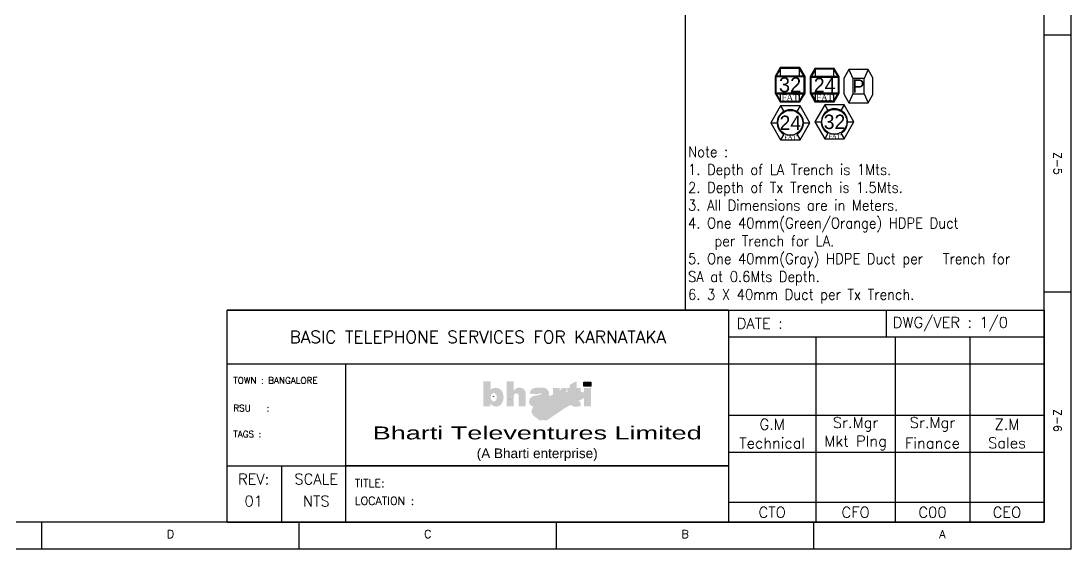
# Model space of a CAD drawing. Header units: millimetres. Extents: x 0 to 5842, y 0 to 4400.
# Drawn here: x 2900 to 5842, y 0 to 1481 of the extents above; entities that cross this region are included whole.
import ezdxf
from ezdxf.enums import TextEntityAlignment as Align

# ---------------------------------------------------------------- set-up
doc = ezdxf.new("R2010")
doc.units = ezdxf.units.MM
for name, color, linetype in [('CABLE_TXT', 5, 'Continuous'), ('DLC', 4, 'Continuous'), ('DP', 4, 'Continuous'), ('JOINTS', 7, 'Continuous'), ('LEGEND', 7, 'Continuous'), ('MP', 4, 'Continuous'), ('PIL_TXT', 6, 'Continuous'), ('RSU', 6, 'Continuous'), ('SP', 4, 'Continuous')]:
    doc.layers.add(name, color=color, linetype=linetype)
doc.styles.add('2', font='arial.ttf', dxfattribs={"height": 2})
doc.styles.add('ar', font='swiss.ttf')
doc.styles.add('book', font='BKANT.TTF', dxfattribs={"height": 5})
doc.styles.add('COMPLEX', font='COMPLEX.shx', dxfattribs={"width": 0.9})
doc.styles.add('LEGEND', font='ANTQUAB.TTF', dxfattribs={"height": 10})
doc.styles.add('ROMANTIC', font='romantic.ttf')
doc.styles.add('STYLE1', font='romans.shx')

# ---------------------------------------------------------------- blocks, each defined once
blk = doc.blocks.new('cable')
at = {"layer": 'CABLE_TXT', "style": 'LEGEND', "width": 0.6}
blk.add_text('Cable - Text', height=0.9, dxfattribs=at).set_placement((-0.1, 0.1), align=Align.CENTER)
blk = doc.blocks.new('DLC')
at = {"const_width": 1}
blk.add_lwpolyline([(0, 0), (9, 0), (0, 22), (-9, 0), (0, 0)], dxfattribs=at)
blk = doc.blocks.new('DP1')
for p, q in [((-4, 4), (-3, 4)), ((-2, 8), (-1, 6)), ((-1, 1), (-2, 0)), ((2, 8), (1, 6)), ((1, 1), (2, 0)), ((3, 4), (4, 4))]:
    blk.add_line(p, q)
blk.add_lwpolyline([(-2, 8), (-4, 4), (-2, 0), (2, 0), (4, 4), (2, 8)], close=True)
blk.add_circle((0, 4), 2.9)
at = {"ltscale": 8, "style": 'ar'}
blk.add_text('1', height=3, dxfattribs=at).set_placement((-1, 3))
blk = doc.blocks.new('DP2')
for p, q in [((-4, 4), (-3, 4)), ((-2, 8), (-1, 6)), ((-1, 1), (-2, 0)), ((2, 8), (1, 6)), ((1, 1), (2, 0)), ((3, 4), (4, 4))]:
    blk.add_line(p, q)
blk.add_lwpolyline([(-2, 8), (-4, 4), (-2, 0), (2, 0), (4, 4), (2, 8)], close=True)
blk.add_circle((0, 4), 2.9)
at = {"ltscale": 8, "style": 'ar'}
blk.add_text('2', height=3, dxfattribs=at).set_placement((-1, 3))
blk = doc.blocks.new('DP5')
for p, q in [((-4, 4), (-3, 4)), ((-2, 8), (-1, 6)), ((-1, 1), (-2, 0)), ((2, 8), (1, 6)), ((1, 1), (2, 0)), ((3, 4), (4, 4))]:
    blk.add_line(p, q)
blk.add_lwpolyline([(-2, 8), (-4, 4), (-2, 0), (2, 0), (4, 4), (2, 8)], close=True)
blk.add_circle((0, 4), 2.9)
at = {"ltscale": 8, "style": 'ar'}
blk.add_text('5', height=3, dxfattribs=at).set_placement((-1, 3))
blk = doc.blocks.new('DP10')
for p, q in [((-4, 4), (-3, 4)), ((-2, 8), (-1, 6)), ((-1, 1), (-2, 0)), ((2, 8), (1, 6)), ((1, 1), (2, 0)), ((3, 4), (4, 4))]:
    blk.add_line(p, q)
blk.add_lwpolyline([(-2, 8), (-4, 4), (-2, 0), (2, 0), (4, 4), (2, 8)], close=True)
blk.add_circle((0, 4), 2.9)
at = {"ltscale": 8, "style": 'ar'}
blk.add_text('10', height=3, dxfattribs=at).set_placement((0, 4), align=Align.MIDDLE)
blk = doc.blocks.new('DP20')
for p, q in [((-4, 4), (-3, 4)), ((-2, 8), (-1, 6)), ((-1, 1), (-2, 0)), ((2, 8), (1, 6)), ((1, 1), (2, 0)), ((3, 4), (4, 4))]:
    blk.add_line(p, q)
blk.add_lwpolyline([(-2, 8), (-4, 4), (-2, 0), (2, 0), (4, 4), (2, 8)], close=True)
blk.add_circle((0, 4), 2.9)
at = {"ltscale": 8, "style": 'ar'}
blk.add_text('20', height=3, dxfattribs=at).set_placement((0, 4), align=Align.MIDDLE)
blk = doc.blocks.new('J')
h = blk.add_hatch(color=256)
edge = h.paths.add_edge_path()
edge.add_arc((0, 0), 1.34, 0, 360)
blk.add_circle((0, 0), 1.34)
blk = doc.blocks.new('RSU')
at = {"const_width": 1, "flags": 128}
blk.add_lwpolyline([(0, 24), (-13, 15), (-8, 0), (8, 0), (13, 15)], close=True, dxfattribs=at)
blk = doc.blocks.new('MP')
for p, q in [((-9, 18), (9, 0)), ((9, 18), (-9, 0)), ((-9, 18), (-9, 0)), ((-9, 0), (9, 0)), ((9, 0), (9, 18))]:
    blk.add_line(p, q)
at = {"const_width": 1.02}
blk.add_lwpolyline([(11, 15, 0.675954), (-11, 15)], format="xyb", dxfattribs=at)
blk = doc.blocks.new('cabtxt')
at = {"layer": 'CABLE_TXT', "style": 'COMPLEX'}
blk.add_text('XXXXX', height=2, dxfattribs=at).set_placement((0, 0))
blk = doc.blocks.new('PILNUM')
at = {"layer": 'PIL_TXT', "style": 'COMPLEX'}
blk.add_text('XX', height=2.5, dxfattribs=at).set_placement((0, 0))
blk = doc.blocks.new('SP')
at = {"linetype": 'Continuous'}
for p, q in [((0, 9), (-6, 5)), ((4, 7), (-4, 7)), ((-4, 7), (-4, 0)), ((-3, 3), (-4, 3)), ((-4, 0), (4, 0)), ((0, 9), (6, 5)), ((0, 7), (0, 6)), ((4, 3), (3, 3)), ((4, 0), (4, 7))]:
    blk.add_line(p, q, dxfattribs=at)
blk.add_line((0, 0), (0, 1))
blk.add_circle((0, 3), 2.69)
at = {"ltscale": 8, "style": 'ar'}
blk.add_text('SP', height=2.38, dxfattribs=at).set_placement((0, 3), align=Align.MIDDLE)
blk = doc.blocks.new('PDP2')
for p, q in [((-3, 2), (-3, 6)), ((-2, 8), (-1, 6)), ((-1, 2), (-2, 0)), ((2, 8), (1, 6)), ((1, 2), (2, 0)), ((3, 2), (3, 6))]:
    blk.add_line(p, q)
for points in [[(3, 6), (2, 8), (-2, 8), (-3, 6)], [(-3, 2), (-2, 0), (2, 0), (3, 2)], [(-1, 6), (-1, 2), (1, 2), (1, 6)], [(1, 6), (-1, 6)]]:
    blk.add_lwpolyline(points)
at = {"ltscale": 8, "style": 'ar'}
blk.add_text('2', height=3, dxfattribs=at).set_placement((0, 4), align=Align.MIDDLE)
blk = doc.blocks.new('PDP1')
for p, q in [((-53.8, 186.5), (-31.1, 136.8)), ((53.8, 186.5), (31.1, 136.8)), ((-80.8, 46.6), (-80.8, 139.9)), ((-31.1, 136.8), (-31.1, 49.6)), ((31.1, 49.6), (31.1, 136.8)), ((80.8, 46.6), (80.8, 139.9)), ((-31.1, 49.6), (-53.8, 0)), ((-31.1, 49.6), (31.1, 49.6)), ((31.1, 49.6), (53.8, 0))]:
    blk.add_line(p, q)
for points in [[(80.8, 139.9), (53.8, 186.5), (-53.8, 186.5), (-80.8, 139.9)], [(31.1, 136.8), (-31.1, 136.8)], [(-80.8, 46.6), (-53.8, 0), (53.8, 0), (80.8, 46.6)]]:
    blk.add_lwpolyline(points)
at = {"ltscale": 8, "style": 'book'}
blk.add_text('P', height=75, dxfattribs=at).set_placement((0, 93.2), align=Align.MIDDLE)
blk = doc.blocks.new('32F-Pole')
for points in [[(83.7, 143.1), (55.5, 192.1), (-55.5, 192.1), (-83.7, 143.1), (-83.7, 49), (-55.5, 0), (55.5, 0), (83.7, 49)], [(79.6, 142), (53, 187.9), (-53, 187.9), (-79.6, 142), (-79.6, 50.1), (-53, 4.2), (53, 4.2), (79.6, 50.1)]]:
    blk.add_lwpolyline(points, close=True)
for points in [[(-53, 146.2), (-53, 187.9)], [(53, 146.2), (53, 187.9)], [(-39.8, 142), (-79.6, 142)], [(-79.6, 142), (79.6, 142)], [(-77.1, 146.2), (77.1, 146.2)], [(-79.6, 50.1), (-39.8, 50.1), (79.6, 50.1)], [(-77.1, 45.9), (-39.8, 45.9), (77.1, 45.9)], [(-53, 4.2), (-53, 45.9)], [(53, 4.2), (53, 45.9)]]:
    blk.add_lwpolyline(points)
at = {"ltscale": 8}
for s, height, style, p in [('32', 83.72, 'book', (0, 96.1)), ('FAT', 33.49, 'ROMANTIC', (0, 25.1))]:
    blk.add_text(s, height=height, dxfattribs=dict(at, style=style)).set_placement(p, align=Align.MIDDLE)
blk = doc.blocks.new('24F-Pole')
for points in [[(81.4, 139.1), (53.9, 186.8), (-53.9, 186.8), (-81.4, 139.1), (-81.4, 47.6), (-53.9, 0), (53.9, 0), (81.4, 47.6)], [(77.3, 138), (51.6, 182.7), (-51.6, 182.7), (-77.3, 138), (-77.3, 48.7), (-51.6, 4.1), (51.6, 4.1), (77.3, 48.7)]]:
    blk.add_lwpolyline(points, close=True)
for points in [[(-51.6, 142.1), (-51.6, 182.7)], [(51.6, 142.1), (51.6, 182.7)], [(-38.7, 138), (-77.3, 138)], [(-77.3, 138), (77.3, 138)], [(-75, 142.1), (75, 142.1)], [(-77.3, 48.7), (-38.7, 48.7), (77.3, 48.7)], [(-75, 44.7), (-38.7, 44.7), (75, 44.7)], [(-51.6, 4.1), (-51.6, 44.7)], [(51.6, 4.1), (51.6, 44.7)]]:
    blk.add_lwpolyline(points)
at = {"ltscale": 8}
for s, height, style, p in [('24', 81.39, 'book', (0, 93.4)), ('FAT', 32.55, 'ROMANTIC', (0, 24.4))]:
    blk.add_text(s, height=height, dxfattribs=dict(at, style=style)).set_placement(p, align=Align.MIDDLE)
blk = doc.blocks.new('24F-DP')
for p, q in [((-54.6, 189.3), (-36.5, 157.8)), ((54.6, 189.3), (36.5, 157.8)), ((-109.3, 94.7), (-73, 94.7)), ((73, 94.7), (109.3, 94.7)), ((-36.5, 31.5), (-54.6, 0)), ((36.5, 31.5), (54.6, 0))]:
    blk.add_line(p, q)
blk.add_lwpolyline([(-54.6, 189.3), (-109.3, 94.7), (-54.6, 0), (54.6, 0), (109.3, 94.7), (54.6, 189.3)], close=True)
blk.add_circle((0, 94.7), 69.9)
blk.add_arc((0, 94.7), 73.9, 300, 240)
at = {"ltscale": 8, "style": 'book'}
blk.add_text('24', height=80.76, dxfattribs=at).set_placement((0, 94.7), align=Align.MIDDLE_CENTER)
at = {"ltscale": 8, "style": 'ROMANTIC'}
blk.add_text('FAT', height=24.23, dxfattribs=at).set_placement((0.7, 13.1), align=Align.MIDDLE)
blk = doc.blocks.new('32F-DP')
for p, q in [((-54.6, 189.3), (-36.5, 157.8)), ((54.6, 189.3), (36.5, 157.8)), ((-109.3, 94.7), (-73, 94.7)), ((73, 94.7), (109.3, 94.7)), ((-36.5, 31.5), (-54.6, 0)), ((36.5, 31.5), (54.6, 0))]:
    blk.add_line(p, q)
blk.add_lwpolyline([(-54.6, 189.3), (-109.3, 94.7), (-54.6, 0), (54.6, 0), (109.3, 94.7), (54.6, 189.3)], close=True)
blk.add_circle((0, 94.7), 69.9)
blk.add_arc((0, 94.7), 73.9, 300, 240)
at = {"ltscale": 8, "style": 'book'}
blk.add_text('32', height=80.76, dxfattribs=at).set_placement((0, 94.7), align=Align.MIDDLE_CENTER)
at = {"ltscale": 8, "style": 'ROMANTIC'}
blk.add_text('FAT', height=24.23, dxfattribs=at).set_placement((0.7, 13.1), align=Align.MIDDLE)
blk = doc.blocks.new('2022_Akn')
at = {"layer": 'LEGEND'}
h = blk.add_hatch(color=7, dxfattribs=at)
h.paths.add_polyline_path([(4311, 430.1, 0.300366), (4291.2, 439.9, 0.212938), (4279.1, 434.1), (4279.1, 458.3), (4258.8, 458.3), (4258.8, 388.2), (4278, 388.2), (4278, 395.4, 0.366197), (4303.1, 389.3, 0.215164), (4314.7, 408.5, 0.159246)])
edge = h.paths.add_edge_path(flags=16)
edge.add_ellipse((4287.5, 413.5), major_axis=(0, 11.9), ratio=0.711111, start_angle=0, end_angle=360)
h.paths.add_polyline_path([(4369.2, 438.1, 0.364351), (4343.3, 432.6), (4343.3, 458), (4323.4, 458), (4323.4, 388), (4343.3, 388), (4343.3, 414.3, -0.277132), (4346.9, 423, -0.686436), (4357.3, 417.9), (4357.3, 388), (4377.2, 388), (4377.2, 425.4, 0.236134)])
h.paths.add_polyline_path([(4425.1, 440.1), (4405.2, 440.1), (4395.6, 436.9), (4391.3, 433), (4387.7, 424.2), (4406.4, 421.8), (4421.5, 424.6), (4420.7, 421.4), (4396.4, 415.8, 0.398552), (4387.3, 394.8, 0.31301), (4410.4, 386.8), (4418.3, 389.2), (4423.5, 394), (4425.1, 388.8), (4445.8, 388.8), (4444.6, 390.4), (4443, 396), (4442.6, 397.5), (4442.6, 425, 0.410812)])
h.paths.add_polyline_path([(4479.4, 424.3, -0.182708), (4487.5, 423.3), (4493.3, 436.6), (4493.3, 437.2, 0.20659), (4480.5, 439.3, 0.232916), (4474, 433.7), (4471.9, 430.3), (4471.9, 438.9), (4453.2, 438.9), (4453.2, 387.9), (4473.5, 387.9), (4473.5, 412.2, -0.258309)])
h.paths.add_polyline_path([(4529.9, 402.6), (4524.2, 401.4, -0.512152), (4520.3, 405), (4520.3, 424.2), (4530.8, 424.2), (4530.8, 439.2), (4520, 439.2), (4520, 458.7), (4500.2, 448.3), (4500.2, 439.1), (4493.3, 439.1), (4493.3, 437.2, -0.003313), (4493.5, 437), (4493.3, 436.6), (4493.3, 424.5), (4500.5, 424.5), (4500.5, 400.4, 0.122421), (4502.6, 393.5, 0.238902), (4512.2, 387.5), (4519.1, 387.1), (4523.8, 387.5), (4531.5, 389)])
h.paths.add_polyline_path([(4559.7, 439), (4540, 439), (4540, 388.3), (4559.7, 388.3)])
blk.add_hatch(color=2, dxfattribs=at).paths.add_polyline_path([(4559.6, 444.8), (4559.6, 456), (4539.8, 456), (4539.8, 444.8)])
h = blk.add_hatch(color=2, dxfattribs=at)
edge = h.paths.add_edge_path()
edge.add_ellipse((4493.9, 379.4), major_axis=(-88.2, -17.5), ratio=0.423668, start_angle=209.3588, end_angle=371.6037)
edge.add_ellipse((4482.3, 388.3), major_axis=(-88.2, -17.5), ratio=0.423668, start_angle=191.6037, end_angle=389.3588, ccw=False)
at = {"layer": 'LEGEND', "color": 7}
for p, q in [((5905, -12.1), (5905, 4388.1)), ((5830, 62.9), (5830, 4313.1)), ((5830, 1429.6), (5905, 1429.6)), ((3540.8, 657.8), (5830, 657.8)), ((3540.8, 62.9), (3540.8, 657.8)), ((5387.5, 657.8), (5387.5, 582.5)), ((5830, 657.8), (5830, 62.9)), ((4944.9, 582.5), (5830, 582.5)), ((3540.8, 507.2), (5830, 507.2)), ((3873.6, 62.9), (3873.6, 507.2)), ((4944.9, 363.5), (5830, 363.5)), ((4944.9, 259.6), (5830, 259.6)), ((3540.8, 221), (4944.9, 221)), ((3692.5, 221), (3692.5, 62.9)), ((4944.9, 119.3), (5830, 119.3)), ((5830, 62.9), (138, 62.9)), ((3540.8, 62.9), (5830, 62.9)), ((5905, -12.1), (63, -12.1))]:
    blk.add_line(p, q, dxfattribs=at)
at = {"layer": 'LEGEND', "linetype": 'Continuous', "ltscale": 5e-05}
blk.add_line((4823.7, 1534.5), (4823.7, 657.8), dxfattribs=at)
at = {"layer": 'LEGEND'}
for p, q in [((4944.9, 657.8), (3540.8, 657.8)), ((4944.9, 657.8), (4944.9, 62.9)), ((5190.4, 582.5), (5190.4, 62.9)), ((5412.4, 582.5), (5412.4, 62.9)), ((5621.2, 582.5), (5621.2, 62.9)), ((4958.2, 363.5), (5203.6, 363.5)), ((5621.2, 363.5), (5830, 363.5)), ((4944.9, 221), (3873.6, 221))]:
    blk.add_line(p, q, dxfattribs=at)
at = {"layer": 'LEGEND', "color": 7, "flags": 128}
for points in [[(5830, 708.8), (5905, 708.8)], [(3021.5, -12.1), (3021.5, 62.9)], [(3742.4, -12.1), (3742.4, 62.9)], [(4463.2, -12.1), (4463.2, 62.9)], [(5184.1, -12.1), (5184.1, 62.9)]]:
    blk.add_lwpolyline(points, dxfattribs=at)
at = {"layer": 'LEGEND', "color": 2}
blk.add_lwpolyline([(4559.6, 444.8), (4539.8, 444.8), (4539.8, 456), (4559.6, 456)], close=True, dxfattribs=at)
for name, p, xscale, yscale, zscale in [('32F-Pole', (5117.8, 1241.6), 0.5, 0.5, 0.5), ('24F-Pole', (5214.6, 1242.2), 0.5, 0.5, 0.5), ('PDP1', (5309.5, 1239.2), 0.5, 0.5, 0.5), ('24F-DP', (5118.5, 1135.6), 0.5, 0.5, 0.5), ('32F-DP', (5242.2, 1138.3), 0.5, 0.5, 0.5), ('PILNUM', (4286.8, 414.9), 0.004900963571513942, 0.004900963571513942, 0.004900963571513942), ('cabtxt', (4286.8, 414.8), 0.004900963571513942, 0.004900963571513942, 0.004900963571513942)]:
    blk.add_blockref(name, p, dxfattribs=dict(xscale=xscale, yscale=yscale, zscale=zscale))
blk.add_blockref('cable', (4333.3, 407.3))
at = {"layer": 'DLC', "xscale": 0.001960385428605577, "yscale": 0.001960385428605577, "zscale": 0.001960385428605577}
blk.add_blockref('DLC', (4286.8, 414.8), dxfattribs=at)
at = {"layer": 'DP'}
for name, p, xscale, yscale, zscale in [('PDP1', (4286.8, 414.9), 0.001, 0.001, 0.001), ('DP5', (4286.8, 414.9), 0.001960385428605577, 0.001960385428605577, 0.001960385428605577), ('DP10', (4286.7, 414.9), 0.001960385428605577, 0.001960385428605577, 0.001960385428605577), ('DP20', (4286.7, 414.8), 0.001960385428605577, 0.001960385428605577, 0.001960385428605577), ('DP1', (4286.8, 414.8), 0.001960385428605577, 0.001960385428605577, 0.001960385428605577), ('DP2', (4286.8, 414.9), 0.001960385428605577, 0.001960385428605577, 0.001960385428605577), ('PDP2', (4286.8, 414.9), 0.001, 0.001, 0.001)]:
    blk.add_blockref(name, p, dxfattribs=dict(at, xscale=xscale, yscale=yscale, zscale=zscale))
at = {"layer": 'JOINTS', "xscale": 0.001960385428605577, "yscale": 0.001960385428605577, "zscale": 0.001960385428605577}
blk.add_blockref('J', (4286.8, 414.8), dxfattribs=at)
at = {"layer": 'MP', "xscale": 0.004900963571513942, "yscale": 0.004900963571513942, "zscale": 0.004900963571513942}
blk.add_blockref('MP', (4286.8, 414.8), dxfattribs=at)
at = {"layer": 'RSU', "xscale": 0.001960385428605577, "yscale": 0.001960385428605577, "zscale": 0.001960385428605577}
blk.add_blockref('RSU', (4286.8, 414.9), dxfattribs=at)
at = {"layer": 'SP', "xscale": 0.004900963571513942, "yscale": 0.004900963571513942, "zscale": 0.004900963571513942}
blk.add_blockref('SP', (4286.8, 414.9), dxfattribs=at)
at = {"layer": 'LEGEND', "color": 7, "style": 'STYLE1'}
for s, p in [('Z-5', (5867.5, 1069.2)), ('Z-6', (5867.5, 348.3))]:
    blk.add_text(s, height=22.5, rotation=270, dxfattribs=at).set_placement(p, align=Align.MIDDLE)
at = {"layer": 'LEGEND', "color": 7, "style": 'COMPLEX'}
for s, height, p in [('DATE : ', 30.12, (4968.4, 605.3)), ('DWG/VER : 1/0', 30.121, (5405.6, 608.3)), ('TITLE: ', 22.59, (3898.1, 161.4)), ('LOCATION :  ', 22.591, (3898.1, 111.6))]:
    blk.add_text(s, height=height, dxfattribs=at).set_placement(p)
at = {"layer": 'LEGEND', "color": 7}
for s, height, style, p in [('BASIC TELEPHONE SERVICES FOR KARNATAKA', 34.699, 'COMPLEX', (4242.9, 582.5)), ('Sr.Mgr', 30.12, 'COMPLEX', (5301.4, 337.5)), ('Sr.Mgr', 30.12, 'COMPLEX', (5516.8, 337.5)), ('G.M', 30.12, 'COMPLEX', (5067.7, 337.5)), ('Z.M', 30.12, 'COMPLEX', (5725.6, 337.5)), ('Technical', 30.12, 'COMPLEX', (5067.7, 285.6)), ('Mkt Plng', 30.12, 'COMPLEX', (5301.4, 285.6)), ('Finance', 30.12, 'COMPLEX', (5516.8, 285.6)), ('Sales', 30.12, 'COMPLEX', (5725.6, 285.6)), ('(A Bharti enterprise)', 27.109, '2', (4409.3, 252.9)), ('REV:', 30.12, 'COMPLEX', (3615.1, 183.9)), ('SCALE', 30.12, 'COMPLEX', (3790.4, 183.9)), ('01', 30.12, 'COMPLEX', (3615.1, 122.3)), ('NTS', 30.12, 'COMPLEX', (3790.4, 122.3)), ('CTO', 30.12, 'COMPLEX', (5067.7, 91.1)), ('CFO', 30.12, 'COMPLEX', (5301.4, 91.1)), ('C00', 30.12, 'COMPLEX', (5516.8, 91.1)), ('CEO', 30.12, 'COMPLEX', (5725.6, 91.1)), ('D', 22.5, 'STYLE1', (3381.9, 29.9)), ('C', 22.5, 'STYLE1', (4102.8, 29.9)), ('B', 22.5, 'STYLE1', (4823.7, 29.9)), ('A', 22.5, 'STYLE1', (5544.5, 29.9))]:
    blk.add_text(s, height=height, dxfattribs=dict(at, style=style)).set_placement(p, align=Align.MIDDLE)
at = {"layer": 'LEGEND', "color": 7, "style": 'COMPLEX'}
for s, height, p in [('TOWN : BANGALORE', 18.073, (3557.9, 460.6)), ('RSU   :  ', 18.07, (3557.9, 382.9)), ('TAGS : ', 18.07, (3557.9, 310.1))]:
    blk.add_text(s, height=height, dxfattribs=at).set_placement(p, align=Align.MIDDLE_LEFT)
at = {"layer": 'LEGEND', "color": 7, "style": '2', "width": 1.5}
blk.add_text('Bharti Televentures Limited', height=36.145, dxfattribs=at).set_placement((4409.3, 314.1), align=Align.MIDDLE)
at = {"layer": 'LEGEND', "color": 7, "insert": (4831.9, 1116.8), "char_height": 30, "width": 1006.298, "attachment_point": 1, "style": 'COMPLEX'}
blk.add_mtext('Note : \\P1. Depth of LA Trench is 1Mts.\\P2. Depth of Tx Trench is 1.5Mts.\\P3. All Dimensions are in Meters.\\P4. One 40mm(Green/Orange) HDPE Duct              per Trench for LA.\\P5. One 40mm(Gray) HDPE Duct per   Trench for SA at 0.6Mts Depth.\\P6. 3 X 40mm Duct per Tx Trench.', dxfattribs=at)

msp = doc.modelspace()

# ---------------------------------------------------------------- block references
msp.add_blockref('2022_Akn', (-63, 12.1))

doc.saveas('drawing.dxf')
